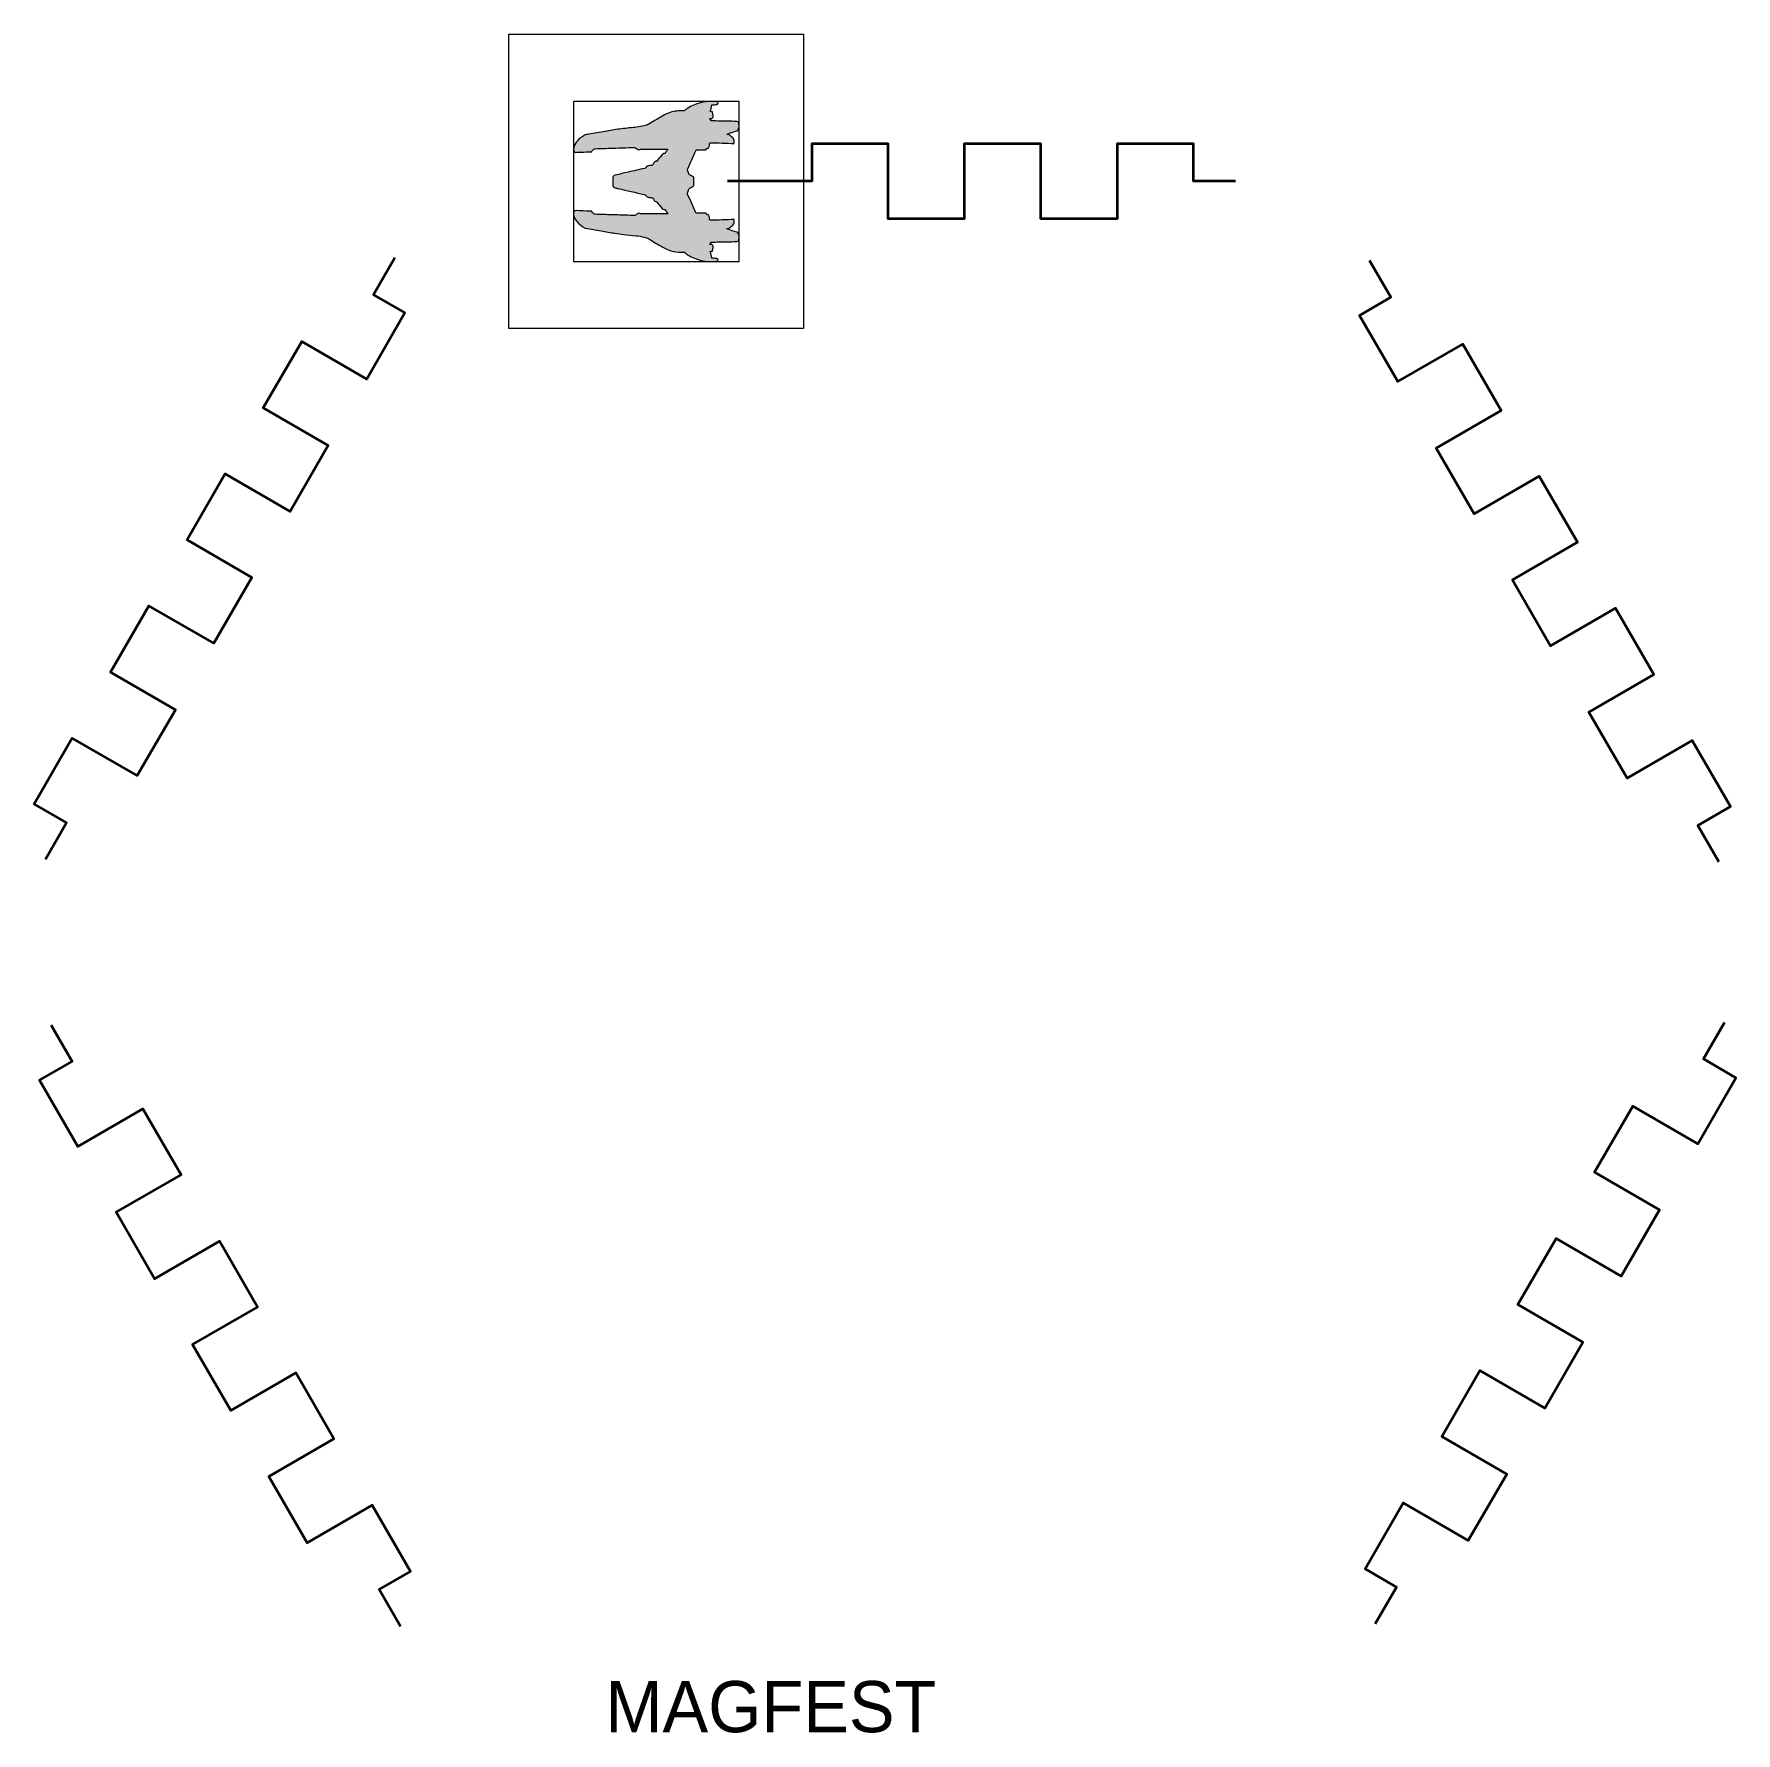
# Model space of a CAD drawing. Header units: inches. Extents: x 54.9 to 121.3, y 57.4 to 123.8.
import ezdxf

# ---------------------------------------------------------------- set-up
doc = ezdxf.new("R2010")
doc.units = ezdxf.units.IN
doc.header["$MEASUREMENT"] = 0
for name, color, linetype in [('Layer 4', 7, 'Continuous'), ('Layer 5', 7, 'Continuous'), ('Layer 6', 7, 'Continuous')]:
    doc.layers.add(name, color=color, linetype=linetype)

# ---------------------------------------------------------------- blocks, each defined once
blk = doc.blocks.new('block 6')
at = {"layer": 'Layer 5', "true_color": 0xffffff}
h = blk.add_hatch(color=7, dxfattribs=at)
h.dxf.hatch_style = 2
edge = h.paths.add_edge_path()
edge.add_spline(control_points=[(81.252, 114.879), (81.244, 114.881), (81.236, 114.884), (81.228, 114.884), (81.03, 114.887), (80.843, 114.938), (80.661, 115.009), (80.572, 115.043), (80.485, 115.084), (80.404, 115.134), (80.361, 115.161), (80.319, 115.189), (80.287, 115.23), (80.279, 115.241), (80.267, 115.242), (80.255, 115.242), (80.181, 115.246), (80.107, 115.254), (80.033, 115.252), (79.893, 115.248), (79.763, 115.28), (79.638, 115.336), (79.565, 115.368), (79.492, 115.403), (79.423, 115.442), (79.236, 115.547), (79.05, 115.652), (78.871, 115.769), (78.821, 115.803), (78.762, 115.818), (78.704, 115.832), (78.596, 115.859), (78.485, 115.876), (78.373, 115.888), (78.217, 115.904), (78.061, 115.916), (77.905, 115.934), (77.787, 115.947), (77.67, 115.966), (77.553, 115.984), (77.374, 116.013), (77.195, 116.044), (77.016, 116.075), (76.814, 116.11), (76.613, 116.145), (76.411, 116.181), (76.403, 116.182), (76.395, 116.185), (76.388, 116.189), (76.274, 116.253), (76.168, 116.329), (76.081, 116.428), (76.024, 116.492), (75.978, 116.562), (75.954, 116.645), (75.945, 116.678), (75.938, 116.713), (75.934, 116.747), (75.93, 116.779), (75.939, 116.807), (75.961, 116.833), (75.983, 116.86), (76.005, 116.867), (76.038, 116.866), (76.219, 116.858), (76.4, 116.852), (76.581, 116.846), (76.592, 116.846), (76.604, 116.845), (76.616, 116.845), (76.629, 116.845), (76.639, 116.84), (76.647, 116.83), (76.668, 116.807), (76.691, 116.786), (76.711, 116.762), (76.733, 116.736), (76.761, 116.725), (76.793, 116.724), (76.874, 116.722), (76.955, 116.719), (77.036, 116.716), (77.242, 116.71), (77.449, 116.704), (77.655, 116.697), (77.872, 116.69), (78.088, 116.683), (78.305, 116.676), (78.327, 116.675), (78.343, 116.68), (78.361, 116.693), (78.39, 116.714), (78.42, 116.733), (78.451, 116.751), (78.476, 116.766), (78.503, 116.771), (78.532, 116.754), (78.544, 116.746), (78.561, 116.745), (78.577, 116.744), (78.61, 116.741), (78.643, 116.737), (78.676, 116.738), (78.982, 116.739), (79.287, 116.741), (79.593, 116.742), (79.6, 116.742), (79.608, 116.743), (79.618, 116.743), (79.614, 116.751), (79.612, 116.756), (79.609, 116.761), (79.577, 116.805), (79.545, 116.849), (79.514, 116.893), (79.505, 116.907), (79.493, 116.914), (79.477, 116.912), (79.44, 116.906), (79.418, 116.924), (79.395, 116.952), (79.33, 117.037), (79.261, 117.118), (79.195, 117.201), (79.182, 117.217), (79.169, 117.228), (79.149, 117.226), (79.115, 117.221), (79.096, 117.238), (79.081, 117.267), (79.066, 117.297), (79.047, 117.324), (79.03, 117.352), (79.023, 117.365), (79.014, 117.369), (79, 117.371), (78.949, 117.377), (78.898, 117.384), (78.847, 117.392), (78.824, 117.395), (78.806, 117.406), (78.792, 117.425), (78.785, 117.433), (78.776, 117.441), (78.771, 117.45), (78.754, 117.48), (78.727, 117.49), (78.695, 117.497), (78.357, 117.573), (78.02, 117.651), (77.683, 117.728), (77.643, 117.738), (77.603, 117.748), (77.563, 117.757), (77.502, 117.772), (77.469, 117.813), (77.468, 117.879), (77.467, 117.962), (77.468, 118.046), (77.468, 118.13), (77.468, 118.133), (77.468, 118.137), (77.468, 118.141), (77.473, 118.199), (77.507, 118.237), (77.563, 118.251), (77.733, 118.291), (77.902, 118.332), (78.072, 118.371), (78.286, 118.42), (78.5, 118.468), (78.714, 118.516), (78.732, 118.52), (78.748, 118.526), (78.759, 118.543), (78.766, 118.554), (78.776, 118.563), (78.783, 118.573), (78.803, 118.603), (78.832, 118.616), (78.866, 118.621), (78.911, 118.626), (78.956, 118.633), (79, 118.637), (79.015, 118.639), (79.023, 118.644), (79.031, 118.656), (79.051, 118.691), (79.073, 118.725), (79.093, 118.76), (79.101, 118.774), (79.111, 118.783), (79.128, 118.781), (79.162, 118.778), (79.185, 118.792), (79.206, 118.82), (79.273, 118.905), (79.342, 118.988), (79.41, 119.073), (79.423, 119.088), (79.435, 119.096), (79.456, 119.096), (79.512, 119.097), (79.495, 119.09), (79.527, 119.133), (79.553, 119.169), (79.578, 119.205), (79.604, 119.241), (79.609, 119.247), (79.613, 119.254), (79.619, 119.264), (79.609, 119.265), (79.602, 119.266), (79.596, 119.266), (79.288, 119.267), (78.98, 119.269), (78.673, 119.27), (78.633, 119.27), (78.594, 119.265), (78.555, 119.261), (78.546, 119.26), (78.536, 119.258), (78.528, 119.253), (78.504, 119.238), (78.481, 119.241), (78.458, 119.254), (78.43, 119.269), (78.401, 119.284), (78.376, 119.304), (78.349, 119.327), (78.321, 119.334), (78.285, 119.332), (78.028, 119.323), (77.77, 119.315), (77.512, 119.306), (77.377, 119.302), (77.242, 119.298), (77.107, 119.294), (77.004, 119.291), (76.901, 119.287), (76.798, 119.284), (76.763, 119.283), (76.733, 119.273), (76.709, 119.244), (76.692, 119.223), (76.671, 119.204), (76.653, 119.183), (76.641, 119.169), (76.627, 119.163), (76.608, 119.162), (76.489, 119.159), (76.371, 119.155), (76.253, 119.15), (76.173, 119.148), (76.093, 119.145), (76.013, 119.142), (75.998, 119.141), (75.987, 119.144), (75.978, 119.157), (75.974, 119.163), (75.969, 119.169), (75.963, 119.173), (75.933, 119.2), (75.931, 119.235), (75.935, 119.272), (75.946, 119.379), (75.992, 119.47), (76.058, 119.553), (76.107, 119.615), (76.165, 119.669), (76.229, 119.716), (76.274, 119.749), (76.322, 119.778), (76.369, 119.809), (76.417, 119.84), (76.474, 119.838), (76.528, 119.848), (76.745, 119.887), (76.962, 119.924), (77.179, 119.961), (77.363, 119.992), (77.546, 120.024), (77.73, 120.051), (77.834, 120.067), (77.938, 120.077), (78.042, 120.087), (78.238, 120.105), (78.434, 120.121), (78.627, 120.159), (78.665, 120.166), (78.704, 120.176), (78.742, 120.186), (78.8, 120.201), (78.853, 120.228), (78.904, 120.259), (79.054, 120.351), (79.205, 120.439), (79.356, 120.528), (79.448, 120.583), (79.541, 120.633), (79.64, 120.674), (79.726, 120.709), (79.813, 120.739), (79.906, 120.751), (79.926, 120.753), (79.947, 120.754), (79.967, 120.754), (80.06, 120.758), (80.154, 120.762), (80.247, 120.765), (80.268, 120.766), (80.283, 120.772), (80.297, 120.789), (80.324, 120.823), (80.36, 120.847), (80.397, 120.87), (80.48, 120.922), (80.568, 120.963), (80.659, 120.998), (80.785, 121.048), (80.915, 121.089), (81.05, 121.109), (81.18, 121.127), (81.311, 121.132), (81.443, 121.126), (81.468, 121.125), (81.494, 121.122), (81.519, 121.117), (81.533, 121.115), (81.546, 121.11), (81.558, 121.103), (81.586, 121.087), (81.59, 121.057), (81.569, 121.033), (81.555, 121.018), (81.54, 121.009), (81.519, 121.008), (81.464, 121.005), (81.409, 121), (81.354, 120.996), (81.348, 120.996), (81.343, 120.995), (81.336, 120.994), (81.316, 120.907), (81.297, 120.82), (81.276, 120.731), (81.305, 120.727), (81.331, 120.725), (81.359, 120.721), (81.367, 120.678), (81.375, 120.636), (81.383, 120.594), (81.387, 120.577), (81.389, 120.559), (81.393, 120.542), (81.397, 120.529), (81.396, 120.517), (81.383, 120.508), (81.383, 120.508), (81.382, 120.507), (81.381, 120.506), (81.356, 120.474), (81.326, 120.454), (81.283, 120.459), (81.276, 120.46), (81.267, 120.457), (81.256, 120.456), (81.259, 120.448), (81.26, 120.442), (81.263, 120.438), (81.273, 120.429), (81.287, 120.422), (81.293, 120.411), (81.299, 120.4), (81.296, 120.386), (81.298, 120.371), (81.308, 120.371), (81.318, 120.37), (81.328, 120.37), (81.543, 120.365), (81.758, 120.361), (81.973, 120.357), (82.076, 120.355), (82.179, 120.353), (82.281, 120.35), (82.306, 120.349), (82.33, 120.341), (82.353, 120.334), (82.371, 120.329), (82.383, 120.315), (82.385, 120.296), (82.392, 120.247), (82.398, 120.198), (82.404, 120.148), (82.407, 120.116), (82.4, 120.087), (82.378, 120.061), (82.368, 120.05), (82.361, 120.033), (82.357, 120.017), (82.352, 119.998), (82.341, 119.992), (82.324, 119.986), (82.234, 119.958), (82.145, 119.929), (82.057, 119.899), (82.017, 119.886), (81.978, 119.869), (81.939, 119.853), (81.934, 119.852), (81.929, 119.849), (81.918, 119.843), (81.94, 119.839), (81.956, 119.836), (81.972, 119.834), (82.003, 119.83), (82.03, 119.818), (82.053, 119.797), (82.09, 119.765), (82.128, 119.732), (82.165, 119.7), (82.193, 119.676), (82.208, 119.648), (82.208, 119.611), (82.207, 119.572), (82.207, 119.532), (82.207, 119.489), (81.895, 119.498), (81.581, 119.509), (81.262, 119.519), (81.248, 119.452), (81.234, 119.385), (81.219, 119.318), (81.2, 119.313), (81.181, 119.308), (81.162, 119.304), (81.149, 119.301), (81.137, 119.297), (81.133, 119.283), (81.122, 119.246), (81.096, 119.238), (81.06, 119.239), (80.958, 119.24), (80.856, 119.237), (80.754, 119.236), (80.744, 119.235), (80.734, 119.235), (80.723, 119.234), (80.718, 119.224), (80.714, 119.215), (80.71, 119.206), (80.605, 118.971), (80.5, 118.737), (80.395, 118.502), (80.387, 118.485), (80.385, 118.471), (80.392, 118.453), (80.41, 118.403), (80.427, 118.352), (80.444, 118.302), (80.449, 118.286), (80.457, 118.275), (80.472, 118.267), (80.522, 118.237), (80.57, 118.205), (80.62, 118.176), (80.634, 118.167), (80.639, 118.157), (80.639, 118.141), (80.639, 118.05), (80.639, 117.959), (80.639, 117.868), (80.639, 117.851), (80.634, 117.841), (80.62, 117.833), (80.569, 117.802), (80.52, 117.77), (80.47, 117.74), (80.457, 117.732), (80.45, 117.723), (80.445, 117.709), (80.428, 117.656), (80.409, 117.603), (80.391, 117.55), (80.386, 117.537), (80.385, 117.526), (80.391, 117.513), (80.5, 117.271), (80.608, 117.029), (80.717, 116.787), (80.719, 116.783), (80.721, 116.779), (80.725, 116.773), (80.734, 116.773), (80.744, 116.773), (80.754, 116.773), (80.862, 116.771), (80.971, 116.769), (81.079, 116.769), (81.103, 116.769), (81.117, 116.762), (81.125, 116.74), (81.127, 116.734), (81.132, 116.729), (81.134, 116.723), (81.139, 116.712), (81.148, 116.707), (81.159, 116.704), (81.179, 116.7), (81.198, 116.695), (81.219, 116.691), (81.234, 116.623), (81.248, 116.557), (81.262, 116.489), (81.578, 116.499), (81.893, 116.509), (82.209, 116.519), (82.21, 116.511), (82.211, 116.505), (82.211, 116.499), (82.21, 116.462), (82.208, 116.426), (82.207, 116.389), (82.207, 116.359), (82.195, 116.335), (82.174, 116.316), (82.131, 116.278), (82.088, 116.241), (82.045, 116.204), (82.026, 116.188), (82.002, 116.179), (81.977, 116.175), (81.96, 116.172), (81.944, 116.169), (81.925, 116.161), (81.935, 116.157), (81.944, 116.152), (81.953, 116.148), (82.069, 116.101), (82.188, 116.063), (82.307, 116.026), (82.311, 116.025), (82.316, 116.023), (82.32, 116.022), (82.342, 116.02), (82.353, 116.008), (82.358, 115.986), (82.362, 115.971), (82.371, 115.955), (82.381, 115.943), (82.399, 115.921), (82.407, 115.896), (82.404, 115.869), (82.4, 115.831), (82.395, 115.794), (82.391, 115.757), (82.389, 115.744), (82.387, 115.731), (82.386, 115.718), (82.384, 115.697), (82.374, 115.681), (82.354, 115.674), (82.331, 115.666), (82.306, 115.659), (82.282, 115.658), (82.062, 115.653), (81.841, 115.649), (81.621, 115.645), (81.523, 115.643), (81.425, 115.641), (81.326, 115.638), (81.317, 115.638), (81.308, 115.637), (81.3, 115.637), (81.298, 115.634), (81.296, 115.632), (81.297, 115.631), (81.299, 115.606), (81.291, 115.587), (81.268, 115.574), (81.262, 115.57), (81.259, 115.562), (81.252, 115.551), (81.276, 115.549), (81.294, 115.547), (81.313, 115.547), (81.329, 115.547), (81.342, 115.543), (81.354, 115.53), (81.366, 115.514), (81.387, 115.502), (81.393, 115.485), (81.398, 115.468), (81.389, 115.446), (81.385, 115.426), (81.377, 115.38), (81.368, 115.334), (81.359, 115.287), (81.332, 115.284), (81.306, 115.281), (81.276, 115.278), (81.296, 115.188), (81.316, 115.102), (81.336, 115.014), (81.361, 115.012), (81.386, 115.009), (81.41, 115.007), (81.446, 115.005), (81.482, 115.003), (81.517, 115), (81.53, 114.998), (81.544, 114.993), (81.555, 114.987), (81.572, 114.976), (81.584, 114.96), (81.581, 114.938), (81.578, 114.917), (81.563, 114.904), (81.544, 114.898), (81.523, 114.892), (81.501, 114.889), (81.479, 114.885), (81.47, 114.883), (81.46, 114.881), (81.45, 114.879), (81.45, 114.879), (81.252, 114.879), (81.252, 114.879)], knot_values=[0, 0, 0, 0, 1, 1, 1, 2, 2, 2, 3, 3, 3, 4, 4, 4, 5, 5, 5, 6, 6, 6, 7, 7, 7, 8, 8, 8, 9, 9, 9, 10, 10, 10, 11, 11, 11, 12, 12, 12, 13, 13, 13, 14, 14, 14, 15, 15, 15, 16, 16, 16, 17, 17, 17, 18, 18, 18, 19, 19, 19, 20, 20, 20, 21, 21, 21, 22, 22, 22, 23, 23, 23, 24, 24, 24, 25, 25, 25, 26, 26, 26, 27, 27, 27, 28, 28, 28, 29, 29, 29, 30, 30, 30, 31, 31, 31, 32, 32, 32, 33, 33, 33, 34, 34, 34, 35, 35, 35, 36, 36, 36, 37, 37, 37, 38, 38, 38, 39, 39, 39, 40, 40, 40, 41, 41, 41, 42, 42, 42, 43, 43, 43, 44, 44, 44, 45, 45, 45, 46, 46, 46, 47, 47, 47, 48, 48, 48, 49, 49, 49, 50, 50, 50, 51, 51, 51, 52, 52, 52, 53, 53, 53, 54, 54, 54, 55, 55, 55, 56, 56, 56, 57, 57, 57, 58, 58, 58, 59, 59, 59, 60, 60, 60, 61, 61, 61, 62, 62, 62, 63, 63, 63, 64, 64, 64, 65, 65, 65, 66, 66, 66, 67, 67, 67, 68, 68, 68, 69, 69, 69, 70, 70, 70, 71, 71, 71, 72, 72, 72, 73, 73, 73, 74, 74, 74, 75, 75, 75, 76, 76, 76, 77, 77, 77, 78, 78, 78, 79, 79, 79, 80, 80, 80, 81, 81, 81, 82, 82, 82, 83, 83, 83, 84, 84, 84, 85, 85, 85, 86, 86, 86, 87, 87, 87, 88, 88, 88, 89, 89, 89, 90, 90, 90, 91, 91, 91, 92, 92, 92, 93, 93, 93, 94, 94, 94, 95, 95, 95, 96, 96, 96, 97, 97, 97, 98, 98, 98, 99, 99, 99, 100, 100, 100, 101, 101, 101, 102, 102, 102, 103, 103, 103, 104, 104, 104, 105, 105, 105, 106, 106, 106, 107, 107, 107, 108, 108, 108, 109, 109, 109, 110, 110, 110, 111, 111, 111, 112, 112, 112, 113, 113, 113, 114, 114, 114, 115, 115, 115, 116, 116, 116, 117, 117, 117, 118, 118, 118, 119, 119, 119, 120, 120, 120, 121, 121, 121, 122, 122, 122, 123, 123, 123, 124, 124, 124, 125, 125, 125, 126, 126, 126, 127, 127, 127, 128, 128, 128, 129, 129, 129, 130, 130, 130, 131, 131, 131, 132, 132, 132, 133, 133, 133, 134, 134, 134, 135, 135, 135, 136, 136, 136, 137, 137, 137, 138, 138, 138, 139, 139, 139, 140, 140, 140, 141, 141, 141, 142, 142, 142, 143, 143, 143, 144, 144, 144, 145, 145, 145, 146, 146, 146, 147, 147, 147, 148, 148, 148, 149, 149, 149, 150, 150, 150, 151, 151, 151, 152, 152, 152, 153, 153, 153, 154, 154, 154, 155, 155, 155, 156, 156, 156, 157, 157, 157, 158, 158, 158, 159, 159, 159, 160, 160, 160, 161, 161, 161, 162, 162, 162, 163, 163, 163, 164, 164, 164, 165, 165, 165, 166, 166, 166, 167, 167, 167, 168, 168, 168, 169, 169, 169, 170, 170, 170, 171, 171, 171, 172, 172, 172, 173, 173, 173, 174, 174, 174, 175, 175, 175, 176, 176, 176, 177, 177, 177, 178, 178, 178, 179, 179, 179, 180, 180, 180, 181, 181, 181, 182, 182, 182, 183, 183, 183, 184, 184, 184, 185, 185, 185, 186, 186, 186, 187, 187, 187, 188, 188, 188, 189, 189, 189, 190, 190, 190, 191, 191, 191, 192, 192, 192, 193, 193, 193, 194, 194, 194, 195, 195, 195, 196, 196, 196, 197, 197, 197, 198, 198, 198, 199, 199, 199, 200, 200, 200, 201, 201, 201, 202, 202, 202, 203, 203, 203, 204, 204, 204, 205, 205, 205, 206, 206, 206, 207, 207, 207, 208, 208, 208, 209, 209, 209, 209], degree=3, periodic=1)
at = {"layer": 'Layer 5', "lineweight": 0}
blk.add_lwpolyline([(75.933, 114.879), (82.405, 114.879), (82.405, 121.129), (75.933, 121.129), (75.933, 114.879)], dxfattribs=at)
blk.add_open_spline([(81.252, 114.879), (81.244, 114.881), (81.236, 114.884), (81.228, 114.884), (81.03, 114.887), (80.843, 114.938), (80.661, 115.009), (80.572, 115.043), (80.485, 115.084), (80.404, 115.134), (80.361, 115.161), (80.319, 115.189), (80.287, 115.23), (80.279, 115.241), (80.267, 115.242), (80.255, 115.242), (80.181, 115.246), (80.107, 115.254), (80.033, 115.252), (79.893, 115.248), (79.763, 115.28), (79.638, 115.336), (79.565, 115.368), (79.492, 115.403), (79.423, 115.442), (79.236, 115.547), (79.05, 115.652), (78.871, 115.769), (78.821, 115.803), (78.762, 115.818), (78.704, 115.832), (78.596, 115.859), (78.485, 115.876), (78.373, 115.888), (78.217, 115.904), (78.061, 115.916), (77.905, 115.934), (77.787, 115.947), (77.67, 115.966), (77.553, 115.984), (77.374, 116.013), (77.195, 116.044), (77.016, 116.075), (76.814, 116.11), (76.613, 116.145), (76.411, 116.181), (76.403, 116.182), (76.395, 116.185), (76.388, 116.189), (76.274, 116.253), (76.168, 116.329), (76.081, 116.428), (76.024, 116.492), (75.978, 116.562), (75.954, 116.645), (75.945, 116.678), (75.938, 116.713), (75.934, 116.747), (75.93, 116.779), (75.939, 116.807), (75.961, 116.833), (75.983, 116.86), (76.005, 116.867), (76.038, 116.866), (76.219, 116.858), (76.4, 116.852), (76.581, 116.846), (76.592, 116.846), (76.604, 116.845), (76.616, 116.845), (76.629, 116.845), (76.639, 116.84), (76.647, 116.83), (76.668, 116.807), (76.691, 116.786), (76.711, 116.762), (76.733, 116.736), (76.761, 116.725), (76.793, 116.724), (76.874, 116.722), (76.955, 116.719), (77.036, 116.716), (77.242, 116.71), (77.449, 116.704), (77.655, 116.697), (77.872, 116.69), (78.088, 116.683), (78.305, 116.676), (78.327, 116.675), (78.343, 116.68), (78.361, 116.693), (78.39, 116.714), (78.42, 116.733), (78.451, 116.751), (78.476, 116.766), (78.503, 116.771), (78.532, 116.754), (78.544, 116.746), (78.561, 116.745), (78.577, 116.744), (78.61, 116.741), (78.643, 116.737), (78.676, 116.738), (78.982, 116.739), (79.287, 116.741), (79.593, 116.742), (79.6, 116.742), (79.608, 116.743), (79.618, 116.743), (79.614, 116.751), (79.612, 116.756), (79.609, 116.761), (79.577, 116.805), (79.545, 116.849), (79.514, 116.893), (79.505, 116.907), (79.493, 116.914), (79.477, 116.912), (79.44, 116.906), (79.418, 116.924), (79.395, 116.952), (79.33, 117.037), (79.261, 117.118), (79.195, 117.201), (79.182, 117.217), (79.169, 117.228), (79.149, 117.226), (79.115, 117.221), (79.096, 117.238), (79.081, 117.267), (79.066, 117.297), (79.047, 117.324), (79.03, 117.352), (79.023, 117.365), (79.014, 117.369), (79, 117.371), (78.949, 117.377), (78.898, 117.384), (78.847, 117.392), (78.824, 117.395), (78.806, 117.406), (78.792, 117.425), (78.785, 117.433), (78.776, 117.441), (78.771, 117.45), (78.754, 117.48), (78.727, 117.49), (78.695, 117.497), (78.357, 117.573), (78.02, 117.651), (77.683, 117.728), (77.643, 117.738), (77.603, 117.748), (77.563, 117.757), (77.502, 117.772), (77.469, 117.813), (77.468, 117.879), (77.467, 117.962), (77.468, 118.046), (77.468, 118.13), (77.468, 118.133), (77.468, 118.137), (77.468, 118.141), (77.473, 118.199), (77.507, 118.237), (77.563, 118.251), (77.733, 118.291), (77.902, 118.332), (78.072, 118.371), (78.286, 118.42), (78.5, 118.468), (78.714, 118.516), (78.732, 118.52), (78.748, 118.526), (78.759, 118.543), (78.766, 118.554), (78.776, 118.563), (78.783, 118.573), (78.803, 118.603), (78.832, 118.616), (78.866, 118.621), (78.911, 118.626), (78.956, 118.633), (79, 118.637), (79.015, 118.639), (79.023, 118.644), (79.031, 118.656), (79.051, 118.691), (79.073, 118.725), (79.093, 118.76), (79.101, 118.774), (79.111, 118.783), (79.128, 118.781), (79.162, 118.778), (79.185, 118.792), (79.206, 118.82), (79.273, 118.905), (79.342, 118.988), (79.41, 119.073), (79.423, 119.088), (79.435, 119.096), (79.456, 119.096), (79.512, 119.097), (79.495, 119.09), (79.527, 119.133), (79.553, 119.169), (79.578, 119.205), (79.604, 119.241), (79.609, 119.247), (79.613, 119.254), (79.619, 119.264), (79.609, 119.265), (79.602, 119.266), (79.596, 119.266), (79.288, 119.267), (78.98, 119.269), (78.673, 119.27), (78.633, 119.27), (78.594, 119.265), (78.555, 119.261), (78.546, 119.26), (78.536, 119.258), (78.528, 119.253), (78.504, 119.238), (78.481, 119.241), (78.458, 119.254), (78.43, 119.269), (78.401, 119.284), (78.376, 119.304), (78.349, 119.327), (78.321, 119.334), (78.285, 119.332), (78.028, 119.323), (77.77, 119.315), (77.512, 119.306), (77.377, 119.302), (77.242, 119.298), (77.107, 119.294), (77.004, 119.291), (76.901, 119.287), (76.798, 119.284), (76.763, 119.283), (76.733, 119.273), (76.709, 119.244), (76.692, 119.223), (76.671, 119.204), (76.653, 119.183), (76.641, 119.169), (76.627, 119.163), (76.608, 119.162), (76.489, 119.159), (76.371, 119.155), (76.253, 119.15), (76.173, 119.148), (76.093, 119.145), (76.013, 119.142), (75.998, 119.141), (75.987, 119.144), (75.978, 119.157), (75.974, 119.163), (75.969, 119.169), (75.963, 119.173), (75.933, 119.2), (75.931, 119.235), (75.935, 119.272), (75.946, 119.379), (75.992, 119.47), (76.058, 119.553), (76.107, 119.615), (76.165, 119.669), (76.229, 119.716), (76.274, 119.749), (76.322, 119.778), (76.369, 119.809), (76.417, 119.84), (76.474, 119.838), (76.528, 119.848), (76.745, 119.887), (76.962, 119.924), (77.179, 119.961), (77.363, 119.992), (77.546, 120.024), (77.73, 120.051), (77.834, 120.067), (77.938, 120.077), (78.042, 120.087), (78.238, 120.105), (78.434, 120.121), (78.627, 120.159), (78.665, 120.166), (78.704, 120.176), (78.742, 120.186), (78.8, 120.201), (78.853, 120.228), (78.904, 120.259), (79.054, 120.351), (79.205, 120.439), (79.356, 120.528), (79.448, 120.583), (79.541, 120.633), (79.64, 120.674), (79.726, 120.709), (79.813, 120.739), (79.906, 120.751), (79.926, 120.753), (79.947, 120.754), (79.967, 120.754), (80.06, 120.758), (80.154, 120.762), (80.247, 120.765), (80.268, 120.766), (80.283, 120.772), (80.297, 120.789), (80.324, 120.823), (80.36, 120.847), (80.397, 120.87), (80.48, 120.922), (80.568, 120.963), (80.659, 120.998), (80.785, 121.048), (80.915, 121.089), (81.05, 121.109), (81.18, 121.127), (81.311, 121.132), (81.443, 121.126), (81.468, 121.125), (81.494, 121.122), (81.519, 121.117), (81.533, 121.115), (81.546, 121.11), (81.558, 121.103), (81.586, 121.087), (81.59, 121.057), (81.569, 121.033), (81.555, 121.018), (81.54, 121.009), (81.519, 121.008), (81.464, 121.005), (81.409, 121), (81.354, 120.996), (81.348, 120.996), (81.343, 120.995), (81.336, 120.994), (81.316, 120.907), (81.297, 120.82), (81.276, 120.731), (81.305, 120.727), (81.331, 120.725), (81.359, 120.721), (81.367, 120.678), (81.375, 120.636), (81.383, 120.594), (81.387, 120.577), (81.389, 120.559), (81.393, 120.542), (81.397, 120.529), (81.396, 120.517), (81.383, 120.508), (81.383, 120.508), (81.382, 120.507), (81.381, 120.506), (81.356, 120.474), (81.326, 120.454), (81.283, 120.459), (81.276, 120.46), (81.267, 120.457), (81.256, 120.456), (81.259, 120.448), (81.26, 120.442), (81.263, 120.438), (81.273, 120.429), (81.287, 120.422), (81.293, 120.411), (81.299, 120.4), (81.296, 120.386), (81.298, 120.371), (81.308, 120.371), (81.318, 120.37), (81.328, 120.37), (81.543, 120.365), (81.758, 120.361), (81.973, 120.357), (82.076, 120.355), (82.179, 120.353), (82.281, 120.35), (82.306, 120.349), (82.33, 120.341), (82.353, 120.334), (82.371, 120.329), (82.383, 120.315), (82.385, 120.296), (82.392, 120.247), (82.398, 120.198), (82.404, 120.148), (82.407, 120.116), (82.4, 120.087), (82.378, 120.061), (82.368, 120.05), (82.361, 120.033), (82.357, 120.017), (82.352, 119.998), (82.341, 119.992), (82.324, 119.986), (82.234, 119.958), (82.145, 119.929), (82.057, 119.899), (82.017, 119.886), (81.978, 119.869), (81.939, 119.853), (81.934, 119.852), (81.929, 119.849), (81.918, 119.843), (81.94, 119.839), (81.956, 119.836), (81.972, 119.834), (82.003, 119.83), (82.03, 119.818), (82.053, 119.797), (82.09, 119.765), (82.128, 119.732), (82.165, 119.7), (82.193, 119.676), (82.208, 119.648), (82.208, 119.611), (82.207, 119.572), (82.207, 119.532), (82.207, 119.489), (81.895, 119.498), (81.581, 119.509), (81.262, 119.519), (81.248, 119.452), (81.234, 119.385), (81.219, 119.318), (81.2, 119.313), (81.181, 119.308), (81.162, 119.304), (81.149, 119.301), (81.137, 119.297), (81.133, 119.283), (81.122, 119.246), (81.096, 119.238), (81.06, 119.239), (80.958, 119.24), (80.856, 119.237), (80.754, 119.236), (80.744, 119.235), (80.734, 119.235), (80.723, 119.234), (80.718, 119.224), (80.714, 119.215), (80.71, 119.206), (80.605, 118.971), (80.5, 118.737), (80.395, 118.502), (80.387, 118.485), (80.385, 118.471), (80.392, 118.453), (80.41, 118.403), (80.427, 118.352), (80.444, 118.302), (80.449, 118.286), (80.457, 118.275), (80.472, 118.267), (80.522, 118.237), (80.57, 118.205), (80.62, 118.176), (80.634, 118.167), (80.639, 118.157), (80.639, 118.141), (80.639, 118.05), (80.639, 117.959), (80.639, 117.868), (80.639, 117.851), (80.634, 117.841), (80.62, 117.833), (80.569, 117.802), (80.52, 117.77), (80.47, 117.74), (80.457, 117.732), (80.45, 117.723), (80.445, 117.709), (80.428, 117.656), (80.409, 117.603), (80.391, 117.55), (80.386, 117.537), (80.385, 117.526), (80.391, 117.513), (80.5, 117.271), (80.608, 117.029), (80.717, 116.787), (80.719, 116.783), (80.721, 116.779), (80.725, 116.773), (80.734, 116.773), (80.744, 116.773), (80.754, 116.773), (80.862, 116.771), (80.971, 116.769), (81.079, 116.769), (81.103, 116.769), (81.117, 116.762), (81.125, 116.74), (81.127, 116.734), (81.132, 116.729), (81.134, 116.723), (81.139, 116.712), (81.148, 116.707), (81.159, 116.704), (81.179, 116.7), (81.198, 116.695), (81.219, 116.691), (81.234, 116.623), (81.248, 116.557), (81.262, 116.489), (81.578, 116.499), (81.893, 116.509), (82.209, 116.519), (82.21, 116.511), (82.211, 116.505), (82.211, 116.499), (82.21, 116.462), (82.208, 116.426), (82.207, 116.389), (82.207, 116.359), (82.195, 116.335), (82.174, 116.316), (82.131, 116.278), (82.088, 116.241), (82.045, 116.204), (82.026, 116.188), (82.002, 116.179), (81.977, 116.175), (81.96, 116.172), (81.944, 116.169), (81.925, 116.161), (81.935, 116.157), (81.944, 116.152), (81.953, 116.148), (82.069, 116.101), (82.188, 116.063), (82.307, 116.026), (82.311, 116.025), (82.316, 116.023), (82.32, 116.022), (82.342, 116.02), (82.353, 116.008), (82.358, 115.986), (82.362, 115.971), (82.371, 115.955), (82.381, 115.943), (82.399, 115.921), (82.407, 115.896), (82.404, 115.869), (82.4, 115.831), (82.395, 115.794), (82.391, 115.757), (82.389, 115.744), (82.387, 115.731), (82.386, 115.718), (82.384, 115.697), (82.374, 115.681), (82.354, 115.674), (82.331, 115.666), (82.306, 115.659), (82.282, 115.658), (82.062, 115.653), (81.841, 115.649), (81.621, 115.645), (81.523, 115.643), (81.425, 115.641), (81.326, 115.638), (81.317, 115.638), (81.308, 115.637), (81.3, 115.637), (81.298, 115.634), (81.296, 115.632), (81.297, 115.631), (81.299, 115.606), (81.291, 115.587), (81.268, 115.574), (81.262, 115.57), (81.259, 115.562), (81.252, 115.551), (81.276, 115.549), (81.294, 115.547), (81.313, 115.547), (81.329, 115.547), (81.342, 115.543), (81.354, 115.53), (81.366, 115.514), (81.387, 115.502), (81.393, 115.485), (81.398, 115.468), (81.389, 115.446), (81.385, 115.426), (81.377, 115.38), (81.368, 115.334), (81.359, 115.287), (81.332, 115.284), (81.306, 115.281), (81.276, 115.278), (81.296, 115.188), (81.316, 115.102), (81.336, 115.014), (81.361, 115.012), (81.386, 115.009), (81.41, 115.007), (81.446, 115.005), (81.482, 115.003), (81.517, 115), (81.53, 114.998), (81.544, 114.993), (81.555, 114.987), (81.572, 114.976), (81.584, 114.96), (81.581, 114.938), (81.578, 114.917), (81.563, 114.904), (81.544, 114.898), (81.523, 114.892), (81.501, 114.889), (81.479, 114.885), (81.47, 114.883), (81.46, 114.881), (81.45, 114.879), (81.45, 114.879), (81.252, 114.879), (81.252, 114.879)], degree=3, knots=[0, 0, 0, 0, 1, 1, 1, 2, 2, 2, 3, 3, 3, 4, 4, 4, 5, 5, 5, 6, 6, 6, 7, 7, 7, 8, 8, 8, 9, 9, 9, 10, 10, 10, 11, 11, 11, 12, 12, 12, 13, 13, 13, 14, 14, 14, 15, 15, 15, 16, 16, 16, 17, 17, 17, 18, 18, 18, 19, 19, 19, 20, 20, 20, 21, 21, 21, 22, 22, 22, 23, 23, 23, 24, 24, 24, 25, 25, 25, 26, 26, 26, 27, 27, 27, 28, 28, 28, 29, 29, 29, 30, 30, 30, 31, 31, 31, 32, 32, 32, 33, 33, 33, 34, 34, 34, 35, 35, 35, 36, 36, 36, 37, 37, 37, 38, 38, 38, 39, 39, 39, 40, 40, 40, 41, 41, 41, 42, 42, 42, 43, 43, 43, 44, 44, 44, 45, 45, 45, 46, 46, 46, 47, 47, 47, 48, 48, 48, 49, 49, 49, 50, 50, 50, 51, 51, 51, 52, 52, 52, 53, 53, 53, 54, 54, 54, 55, 55, 55, 56, 56, 56, 57, 57, 57, 58, 58, 58, 59, 59, 59, 60, 60, 60, 61, 61, 61, 62, 62, 62, 63, 63, 63, 64, 64, 64, 65, 65, 65, 66, 66, 66, 67, 67, 67, 68, 68, 68, 69, 69, 69, 70, 70, 70, 71, 71, 71, 72, 72, 72, 73, 73, 73, 74, 74, 74, 75, 75, 75, 76, 76, 76, 77, 77, 77, 78, 78, 78, 79, 79, 79, 80, 80, 80, 81, 81, 81, 82, 82, 82, 83, 83, 83, 84, 84, 84, 85, 85, 85, 86, 86, 86, 87, 87, 87, 88, 88, 88, 89, 89, 89, 90, 90, 90, 91, 91, 91, 92, 92, 92, 93, 93, 93, 94, 94, 94, 95, 95, 95, 96, 96, 96, 97, 97, 97, 98, 98, 98, 99, 99, 99, 100, 100, 100, 101, 101, 101, 102, 102, 102, 103, 103, 103, 104, 104, 104, 105, 105, 105, 106, 106, 106, 107, 107, 107, 108, 108, 108, 109, 109, 109, 110, 110, 110, 111, 111, 111, 112, 112, 112, 113, 113, 113, 114, 114, 114, 115, 115, 115, 116, 116, 116, 117, 117, 117, 118, 118, 118, 119, 119, 119, 120, 120, 120, 121, 121, 121, 122, 122, 122, 123, 123, 123, 124, 124, 124, 125, 125, 125, 126, 126, 126, 127, 127, 127, 128, 128, 128, 129, 129, 129, 130, 130, 130, 131, 131, 131, 132, 132, 132, 133, 133, 133, 134, 134, 134, 135, 135, 135, 136, 136, 136, 137, 137, 137, 138, 138, 138, 139, 139, 139, 140, 140, 140, 141, 141, 141, 142, 142, 142, 143, 143, 143, 144, 144, 144, 145, 145, 145, 146, 146, 146, 147, 147, 147, 148, 148, 148, 149, 149, 149, 150, 150, 150, 151, 151, 151, 152, 152, 152, 153, 153, 153, 154, 154, 154, 155, 155, 155, 156, 156, 156, 157, 157, 157, 158, 158, 158, 159, 159, 159, 160, 160, 160, 161, 161, 161, 162, 162, 162, 163, 163, 163, 164, 164, 164, 165, 165, 165, 166, 166, 166, 167, 167, 167, 168, 168, 168, 169, 169, 169, 170, 170, 170, 171, 171, 171, 172, 172, 172, 173, 173, 173, 174, 174, 174, 175, 175, 175, 176, 176, 176, 177, 177, 177, 178, 178, 178, 179, 179, 179, 180, 180, 180, 181, 181, 181, 182, 182, 182, 183, 183, 183, 184, 184, 184, 185, 185, 185, 186, 186, 186, 187, 187, 187, 188, 188, 188, 189, 189, 189, 190, 190, 190, 191, 191, 191, 192, 192, 192, 193, 193, 193, 194, 194, 194, 195, 195, 195, 196, 196, 196, 197, 197, 197, 198, 198, 198, 199, 199, 199, 200, 200, 200, 201, 201, 201, 202, 202, 202, 203, 203, 203, 204, 204, 204, 205, 205, 205, 206, 206, 206, 207, 207, 207, 208, 208, 208, 209, 209, 209, 209], dxfattribs=at)
blk = doc.blocks.new('block 5')
at = {"layer": 'Layer 5', "lineweight": 0}
blk.add_lwpolyline([(75.933, 114.879), (82.405, 114.879), (82.405, 121.129), (75.933, 121.129), (75.933, 114.879)], dxfattribs=at)
at = {"layer": 'Layer 5'}
blk.add_blockref('block 6', (0, 0), dxfattribs=at)
blk = doc.blocks.new('block 4')
at = {"layer": 'Layer 5', "lineweight": 0}
blk.add_lwpolyline([(73.413, 123.76), (84.909, 123.76), (84.909, 112.264), (73.413, 112.264), (73.413, 123.76)], dxfattribs=at)
at = {"layer": 'Layer 5'}
blk.add_blockref('block 5', (0, 0), dxfattribs=at)
blk = doc.blocks.new('block 3')
at = {"layer": 'Layer 5', "lineweight": 0}
blk.add_lwpolyline([(73.413, 123.76), (84.909, 123.76), (84.909, 112.264), (73.413, 112.264), (73.413, 123.76)], dxfattribs=at)
at = {"layer": 'Layer 5'}
blk.add_blockref('block 4', (0, 0), dxfattribs=at)
blk = doc.blocks.new('block 2')
at = {"layer": 'Layer 5'}
blk.add_blockref('block 3', (0, 0), dxfattribs=at)

msp = doc.modelspace()

# ---------------------------------------------------------------- linework, layer by layer
at = {"layer": 'Layer 4', "color": 7, "lineweight": 35, "true_color": 0xffffff}
for points in [[(101.779, 118.012), (100.138, 118.012), (100.138, 119.477), (97.155, 119.477), (97.155, 116.547), (94.182, 116.547), (94.182, 119.477), (91.188, 119.477), (91.188, 116.547), (88.215, 116.547), (88.215, 119.477), (85.243, 119.477), (85.243, 118.012), (81.95, 118.012)], [(68.966, 115.02), (68.133, 113.581), (69.36, 112.872), (67.865, 110.29), (65.329, 111.757), (63.83, 109.166), (66.366, 107.698), (64.877, 105.125), (62.341, 106.593), (60.852, 104.02), (63.388, 102.552), (61.899, 99.98), (59.363, 101.447), (57.864, 98.856), (60.4, 97.388), (58.911, 94.815), (56.375, 96.283), (54.881, 93.701), (56.149, 92.967), (55.327, 91.547)], [(107.006, 114.924), (107.839, 113.485), (106.612, 112.776), (108.106, 110.194), (110.643, 111.661), (112.142, 109.07), (109.606, 107.602), (111.095, 105.029), (113.631, 106.497), (115.12, 103.924), (112.584, 102.456), (114.073, 99.883), (116.609, 101.351), (118.108, 98.76), (115.572, 97.292), (117.061, 94.719), (119.597, 96.187), (121.091, 93.605), (119.823, 92.871), (120.645, 91.451)], [(69.184, 61.606), (68.352, 63.044), (69.578, 63.754), (68.084, 66.336), (65.548, 64.869), (64.049, 67.46), (66.585, 68.928), (65.096, 71.501), (62.56, 70.033), (61.071, 72.606), (63.607, 74.073), (62.118, 76.646), (59.582, 75.179), (58.083, 77.77), (60.619, 79.238), (59.13, 81.811), (56.594, 80.343), (55.1, 82.925), (56.368, 83.659), (55.546, 85.079)], [(107.225, 61.702), (108.058, 63.141), (106.831, 63.85), (108.325, 66.432), (110.861, 64.965), (112.361, 67.556), (109.825, 69.024), (111.314, 71.597), (113.85, 70.129), (115.338, 72.702), (112.802, 74.169), (114.291, 76.742), (116.827, 75.275), (118.327, 77.866), (115.791, 79.334), (117.28, 81.907), (119.816, 80.439), (121.31, 83.021), (120.042, 83.755), (120.864, 85.175)]]:
    msp.add_lwpolyline(points, dxfattribs=at)

# ---------------------------------------------------------------- block references
at = {"layer": 'Layer 5'}
msp.add_blockref('block 2', (0, 0), dxfattribs=at)

# ---------------------------------------------------------------- texts
at = {"layer": 'Layer 6', "color": 7, "true_color": 0xffffff, "insert": (77.186, 57.448), "char_height": 1.99813, "attachment_point": 7}
msp.add_mtext('\\fRadioStars-Regular|b0|i0|c0|p34;\\W1;MAGFEST', dxfattribs=at)

doc.saveas('drawing.dxf')
